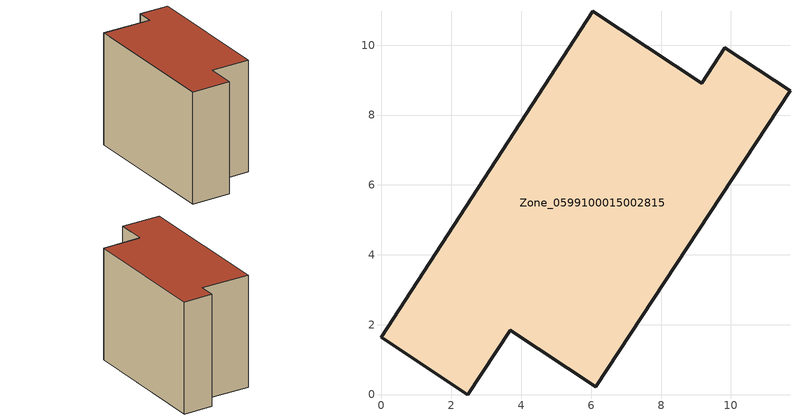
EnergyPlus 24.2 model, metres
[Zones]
Zone_0599100015002815
 floor ground (C_G): 3.68,1.84 2.47,0 0,1.65 6.05,10.97 9.16,8.92 9.82,9.92 11.69,8.69 6.14,0.23 z0.83
 wall outside (C_F): 6.05,10.97 0,1.65 2.47,0 3.68,1.84 6.14,0.23 11.69,8.69 9.82,9.92 9.16,8.92 6.05,10.97 z0.83:9.34
 roof outside (C_R): 6.14,0.23 11.69,8.69 9.82,9.92 9.16,8.92 6.05,10.97 0,1.65 2.47,0 3.68,1.84 z9.34
[BUILDING]
Pand.0599100015002815: North Axis=0; Terrain=City; Loads Convergence Tolerance Value=0.04; Temperature Convergence Tolerance Value=0.4; Solar Distribution=FullExterior; Maximum Number of Warmup Days=25; Minimum Number of Warmup Days=1
[Site:Location]
Rotterdam.The.Hague.AP_ZH_NLD Design_Conditions: Latitude=51.96; Longitude=4.45; Time Zone=1; Elevation=-4.5
[SITE:GROUNDTEMPERATURE:BUILDINGSURFACE]
18, 18, 18, 18, 18, 18, 18, 18, 18, 18, 18, 18
[MATERIAL] Thermal Absorptance=0.9; Solar Absorptance=0.7; Visible Absorptance=0.7
Name | Roughness | Thickness | Conductivity | Density | Specific Heat
G.TI.1965-1974 | MediumSmooth | 0.15 | 0.882353 | 540 | 1210
F.TI.1965-1974 | Rough | 0.3 | 0.697674 | 1920 | 840
R.TI.1965-1974 | MediumRough | 0.2 | 0.232558 | 1500 | 1000
[CONSTRUCTION]
C_G: G.TI.1965-1974
C_F: F.TI.1965-1974
C_R: R.TI.1965-1974
[ZONE]
Zone_0599100015002815: Type=1; Multiplier=1; Ceiling Height=Autocalculate; Volume=Autocalculate; Floor Area=autocalculate; Part of Total Floor Area=Yes
[ZONEINFILTRATION:DESIGNFLOWRATE]
Infil_Zone_0599100015002815: Zone or ZoneList or Space or SpaceList=Zone_0599100015002815; Schedule=AlwaysOn; Design Flow Rate Calculation Method=Flow/Area; Flow Rate per Floor Area=0.003; Constant Term Coefficient=1; Temperature Term Coefficient=0; Velocity Term Coefficient=0; Velocity Squared Term Coefficient=0
[HVACTEMPLATE:ZONE:IDEALLOADSAIRSYSTEM]
Zone_0599100015002815: Maximum Heating Supply Air Temperature=50; Minimum Cooling Supply Air Temperature=13; Maximum Heating Supply Air Humidity Ratio=0.0156; Minimum Cooling Supply Air Humidity Ratio=0.0077; Heating Limit=NoLimit; Cooling Limit=NoLimit; Dehumidification Control Type=ConstantSensibleHeatRatio; Cooling Sensible Heat Ratio=0.7; Dehumidification Setpoint=60; Humidification Control Type=None; Humidification Setpoint=30; Outdoor Air Method=None; Outdoor Air Flow Rate per Person=0.00944; Outdoor Air Flow Rate per Zone Floor Area=0; Outdoor Air Flow Rate per Zone=0; Demand Controlled Ventilation Type=None; Outdoor Air Economizer Type=NoEconomizer; Heat Recovery Type=None; Sensible Heat Recovery Effectiveness=0.7; Latent Heat Recovery Effectiveness=0.65
[ZONECONTROL:THERMOSTAT]
ThermostatControl_Zone_0599100015002815: Zone or ZoneList=Zone_0599100015002815; Control Type Schedule=DualSetpointControlType; Control 1=Thermostat_Zone_0599100015002815; Temperature Difference Between Cutout And Setpoint=0
[THERMOSTATSETPOINT:DUALSETPOINT]
Thermostat_Zone_0599100015002815: Heating Setpoint Temperature Schedule=HeatingSetpoint_Zone_0599100015002815; Cooling Setpoint Temperature Schedule=CoolingSetpoint_Zone_0599100015002815
[SCHEDULE:COMPACT]
HeatingSetpoint_Zone_0599100015002815: Through: 12/31, For: AllDays, Until: 24:00, 21
CoolingSetpoint_Zone_0599100015002815: Through: 12/31, For: AllDays, Until: 24:00, 24
DualSetpointControlType: Through: 12/31, For: AllDays, Until: 24:00, 4
AlwaysOn: Through: 12/31, For: AllDays, Until: 24:00, 1
